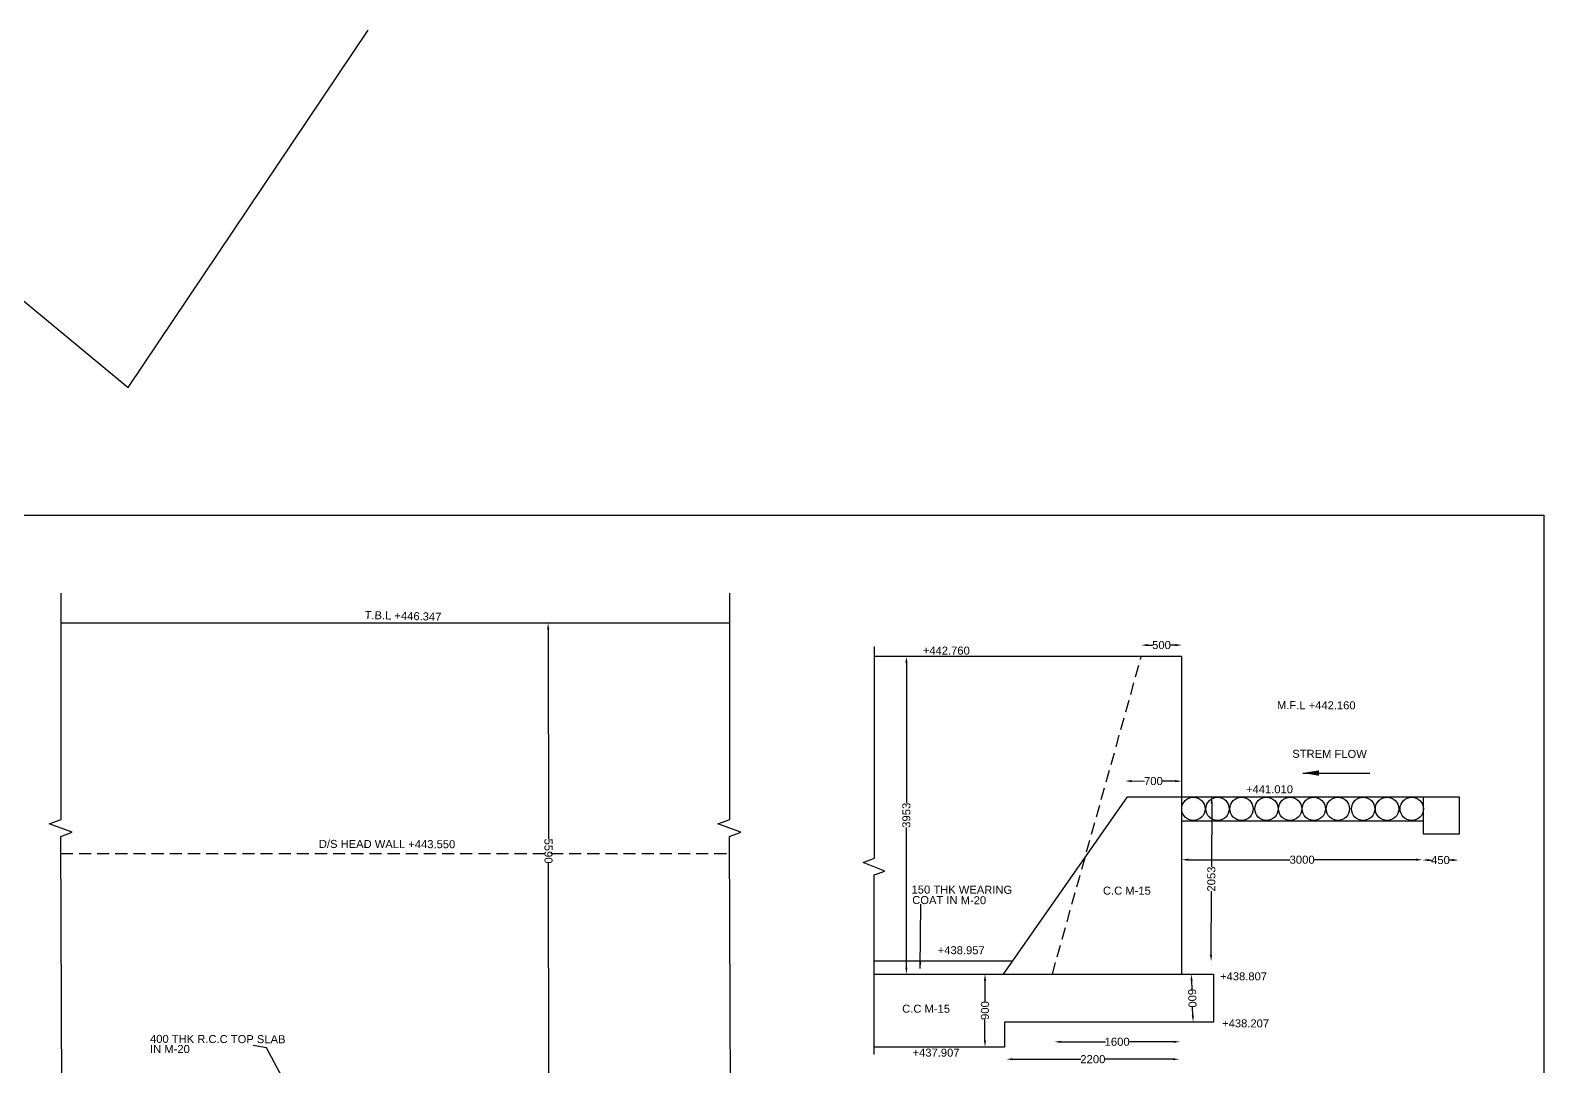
# Model space of a CAD drawing. Header units: millimetres. Extents: x 729 to 32268, y 961 to 25365.
# Drawn here: x 13508 to 32268, y 12521 to 25365 of the extents above; entities that cross this region are included whole.
import ezdxf

# ---------------------------------------------------------------- set-up
doc = ezdxf.new("R2010")
doc.units = ezdxf.units.MM
doc.header["$MEASUREMENT"] = 0
doc.linetypes.add('DASHED', pattern=[0.75, 0.5, -0.25])
for name, color, linetype in [('DIM', 7, 'Continuous'), ('DWG', 7, 'Continuous'), ('TXT', 7, 'Continuous')]:
    doc.layers.add(name, color=color, linetype=linetype)
doc.styles.get("Standard").update_dxf_attribs({"font": 'arial.ttf'})
doc.dimstyles.new('Civil', dxfattribs={"dimtxt": 100, "dimasz": 80, "dimexe": 0.1, "dimexo": 0.0625, "dimgap": 0.09, "dimtad": 0, "dimdec": 0, "dimzin": 12, "dimdsep": 46, "dimtxsty": 'Standard', "dimcen": 0.1, "dimse1": 1, "dimse2": 1, "dimaunit": 1, "dimadec": 5, "dimazin": 2, "dimtfac": 1, "dimtdec": 0, "dimtofl": 0, "dimtmove": 0, "dimatfit": 3, "dimfxl": 1, "dimfrac": 1, "dimtolj": 1, "dimtzin": 0, "dimarcsym": 0})

# ---------------------------------------------------------------- blocks, each defined once
blk = doc.blocks.new('*D11')
at = {"layer": 'Defpoints', "color": 0, "transparency": 16777216}
for p in [(19924, 18022), (19932, 12366), (19935, 12366)]:
    blk.add_point(p, dxfattribs=at)
at = {"layer": 'DIM', "color": 0, "lineweight": -2, "transparency": 16777216}
for p, q in [((19928, 17942), (19931, 15344)), ((19935, 12446), (19931, 15045))]:
    blk.add_line(p, q, dxfattribs=at)
at = {"layer": 'DIM', "color": 0, "transparency": 16777216}
for points in [[(19941, 17942), (19914, 17942), (19927, 18022)], [(19948, 12446), (19922, 12446), (19935, 12366)]]:
    blk.add_solid(points, dxfattribs=at)
at = {"layer": 'DIM', "color": 0, "transparency": 16777216, "insert": (19931, 15194), "char_height": 100, "attachment_point": 5, "rotation": 270.076}
blk.add_mtext('\\A1;5590', dxfattribs=at)
blk = doc.blocks.new('*D19')
at = {"layer": 'Defpoints', "color": 0, "transparency": 16777216}
for p in [(25364, 13668), (25342, 12766), (25364, 12766)]:
    blk.add_point(p, dxfattribs=at)
at = {"layer": 'DIM', "color": 0, "lineweight": -2, "transparency": 16777216}
for p, q in [((25342, 13588), (25342, 13327)), ((25342, 12846), (25342, 13106))]:
    blk.add_line(p, q, dxfattribs=at)
at = {"layer": 'DIM', "color": 0, "transparency": 16777216}
for points in [[(25329, 13588), (25356, 13588), (25342, 13668)], [(25329, 12846), (25356, 12846), (25342, 12766)]]:
    blk.add_solid(points, dxfattribs=at)
at = {"layer": 'DIM', "color": 0, "transparency": 16777216, "insert": (25342, 13217), "char_height": 100, "attachment_point": 5, "rotation": 90}
blk.add_mtext('\\A1;900', dxfattribs=at)
blk = doc.blocks.new('*D20')
at = {"layer": 'Defpoints', "color": 0, "transparency": 16777216}
for p in [(26202, 12830), (27759, 12830), (27759, 12830)]:
    blk.add_point(p, dxfattribs=at)
at = {"layer": 'DIM', "color": 0, "lineweight": -2, "transparency": 16777216}
for p, q in [((26282, 12830), (26836, 12830)), ((27679, 12830), (27125, 12830))]:
    blk.add_line(p, q, dxfattribs=at)
at = {"layer": 'DIM', "color": 0, "transparency": 16777216}
for points in [[(26282, 12843), (26282, 12816), (26202, 12830)], [(27679, 12843), (27679, 12816), (27759, 12830)]]:
    blk.add_solid(points, dxfattribs=at)
at = {"layer": 'DIM', "color": 0, "transparency": 16777216, "insert": (26980, 12830), "char_height": 100, "attachment_point": 5}
blk.add_mtext('\\A1;1600', dxfattribs=at)
blk = doc.blocks.new('*D21')
at = {"layer": 'Defpoints', "color": 0, "transparency": 16777216}
for p in [(25606, 12618), (27752, 12618), (27752, 12614)]:
    blk.add_point(p, dxfattribs=at)
at = {"layer": 'DIM', "color": 0, "lineweight": -2, "transparency": 16777216}
for p, q in [((25686, 12614), (26529, 12614)), ((27672, 12614), (26829, 12614))]:
    blk.add_line(p, q, dxfattribs=at)
at = {"layer": 'DIM', "color": 0, "transparency": 16777216}
for points in [[(25686, 12627), (25686, 12601), (25606, 12614)], [(27672, 12627), (27672, 12601), (27752, 12614)]]:
    blk.add_solid(points, dxfattribs=at)
at = {"layer": 'DIM', "color": 0, "transparency": 16777216, "insert": (26679, 12614), "char_height": 100, "attachment_point": 5}
blk.add_mtext('\\A1;2200', dxfattribs=at)
blk = doc.blocks.new('*D22')
at = {"layer": 'Defpoints', "color": 0, "transparency": 16777216}
for p in [(27898, 13668), (27920, 13072), (27922, 13073)]:
    blk.add_point(p, dxfattribs=at)
at = {"layer": 'DIM', "color": 0, "lineweight": -2, "transparency": 16777216}
for p, q in [((27903, 13588), (27907, 13481)), ((27919, 13153), (27915, 13260))]:
    blk.add_line(p, q, dxfattribs=at)
at = {"layer": 'DIM', "color": 0, "transparency": 16777216}
for points in [[(27916, 13589), (27889, 13588), (27900, 13668)], [(27932, 13153), (27906, 13152), (27922, 13073)]]:
    blk.add_solid(points, dxfattribs=at)
at = {"layer": 'DIM', "color": 0, "transparency": 16777216, "insert": (27911, 13370), "char_height": 100, "attachment_point": 5, "rotation": 272.1638}
blk.add_mtext('\\A1;600', dxfattribs=at)
blk = doc.blocks.new('*D23')
at = {"layer": 'Defpoints', "color": 0, "transparency": 16777216}
for p in [(27080, 16071), (27781, 16069), (27781, 16060)]:
    blk.add_point(p, dxfattribs=at)
at = {"layer": 'DIM', "color": 0, "lineweight": -2, "transparency": 16777216}
for p, q in [((27159, 16062), (27320, 16061)), ((27701, 16060), (27540, 16061))]:
    blk.add_line(p, q, dxfattribs=at)
at = {"layer": 'DIM', "color": 0, "transparency": 16777216}
for points in [[(27160, 16075), (27159, 16048), (27079, 16062)], [(27701, 16074), (27701, 16047), (27781, 16060)]]:
    blk.add_solid(points, dxfattribs=at)
at = {"layer": 'DIM', "color": 0, "transparency": 16777216, "insert": (27430, 16061), "char_height": 100, "attachment_point": 5, "rotation": 359.8366}
blk.add_mtext('\\A1;700', dxfattribs=at)
blk = doc.blocks.new('*D24')
at = {"layer": 'Defpoints', "color": 0, "transparency": 16777216}
for p in [(27781, 15102), (30765, 15102), (30765, 15086)]:
    blk.add_point(p, dxfattribs=at)
at = {"layer": 'DIM', "color": 0, "lineweight": -2, "transparency": 16777216}
for p, q in [((27861, 15086), (29124, 15086)), ((30685, 15086), (29422, 15086))]:
    blk.add_line(p, q, dxfattribs=at)
at = {"layer": 'DIM', "color": 0, "transparency": 16777216}
for points in [[(27861, 15100), (27861, 15073), (27781, 15086)], [(30685, 15100), (30685, 15073), (30765, 15086)]]:
    blk.add_solid(points, dxfattribs=at)
at = {"layer": 'DIM', "color": 0, "transparency": 16777216, "insert": (29273, 15086), "char_height": 100, "attachment_point": 5}
blk.add_mtext('\\A1;3000', dxfattribs=at)
blk = doc.blocks.new('*D25')
at = {"layer": 'Defpoints', "color": 0, "transparency": 16777216}
for p in [(30765, 15086), (31212, 15086), (31212, 15082)]:
    blk.add_point(p, dxfattribs=at)
at = {"layer": 'DIM', "color": 0, "lineweight": -2, "transparency": 16777216}
for p, q in [((30845, 15082), (30876, 15082)), ((31132, 15082), (31101, 15082))]:
    blk.add_line(p, q, dxfattribs=at)
at = {"layer": 'DIM', "color": 0, "transparency": 16777216}
for points in [[(30845, 15096), (30845, 15069), (30765, 15082)], [(31132, 15096), (31132, 15069), (31212, 15082)]]:
    blk.add_solid(points, dxfattribs=at)
at = {"layer": 'DIM', "color": 0, "transparency": 16777216, "insert": (30988, 15082), "char_height": 100, "attachment_point": 5}
blk.add_mtext('\\A1;450', dxfattribs=at)
blk = doc.blocks.new('*D26')
at = {"layer": 'Defpoints', "color": 0, "transparency": 16777216}
for p in [(28140, 15867), (28152, 15867), (28132, 13828)]:
    blk.add_point(p, dxfattribs=at)
at = {"layer": 'DIM', "color": 0, "lineweight": -2, "transparency": 16777216}
for p, q in [((28152, 15787), (28149, 14997)), ((28144, 13907), (28148, 14697))]:
    blk.add_line(p, q, dxfattribs=at)
at = {"layer": 'DIM', "color": 0, "transparency": 16777216}
for points in [[(28139, 15787), (28165, 15787), (28152, 15867)], [(28131, 13908), (28158, 13907), (28144, 13827)]]:
    blk.add_solid(points, dxfattribs=at)
at = {"layer": 'DIM', "color": 0, "transparency": 16777216, "insert": (28148, 14847), "char_height": 100, "attachment_point": 5, "rotation": 89.7753}
blk.add_mtext('\\A1;2053', dxfattribs=at)
blk = doc.blocks.new('*D27')
at = {"layer": 'Defpoints', "color": 0, "transparency": 16777216}
for p in [(27781, 17746), (27280, 17606), (27781, 17606)]:
    blk.add_point(p, dxfattribs=at)
at = {"layer": 'DIM', "color": 0, "lineweight": -2, "transparency": 16777216}
for p, q in [((27360, 17746), (27420, 17746)), ((27701, 17746), (27641, 17746))]:
    blk.add_line(p, q, dxfattribs=at)
at = {"layer": 'DIM', "color": 0, "transparency": 16777216}
for points in [[(27360, 17760), (27360, 17733), (27280, 17746)], [(27701, 17760), (27701, 17733), (27781, 17746)]]:
    blk.add_solid(points, dxfattribs=at)
at = {"layer": 'DIM', "color": 0, "transparency": 16777216, "insert": (27530, 17746), "char_height": 100, "attachment_point": 5}
blk.add_mtext('\\A1;500', dxfattribs=at)
blk = doc.blocks.new('*D60')
at = {"color": 0, "lineweight": -2, "transparency": 16777216}
for p, q in [((24368, 17526), (24368, 15786)), ((24368, 13748), (24368, 15487))]:
    blk.add_line(p, q, dxfattribs=at)
at = {"color": 0, "transparency": 16777216}
for points in [[(24355, 17526), (24381, 17526), (24368, 17606)], [(24355, 13748), (24381, 13748), (24368, 13668)]]:
    blk.add_solid(points, dxfattribs=at)
at = {"layer": 'Defpoints', "color": 0, "transparency": 16777216}
for p in [(24286, 17606), (24368, 17606), (24286, 13668)]:
    blk.add_point(p, dxfattribs=at)
at = {"color": 0, "transparency": 16777216, "insert": (24368, 15637), "char_height": 100, "attachment_point": 5, "rotation": 90}
blk.add_mtext('\\A1;3953', dxfattribs=at)

msp = doc.modelspace()

# ---------------------------------------------------------------- linework, layer by layer
msp.add_lwpolyline([(13393.5, 22035.5), (14720, 20936.5), (17697, 25365)])
msp.add_lwpolyline([(32268, 989.6), (729, 989.6), (729, 19356.5), (32268, 19356.5)], close=True)
at = {"layer": 'DWG'}
for points in [[(13889.5, 15584), (13889.5, 18389.7)], [(22177.6, 15584), (22177.6, 18389.7)], [(13889.5, 18022.4), (22177.6, 18022.4)], [(23967.5, 12674.5), (23967.5, 14897.5), (24102, 14945), (23833.5, 15052.5), (23972.5, 15104.5), (23972.5, 17730)], [(27781, 13668), (27781, 17605.5), (23972.5, 17605.5)], [(25569.5, 13668), (27107, 15867), (31218, 15867), (31218, 15404), (30778, 15404), (30778, 15867)], [(13900.7, 12214.5), (13886, 15375), (14029, 15429.6), (13744.2, 15531.8), (13889.5, 15584)], [(22188.8, 12214.5), (22174.1, 15375), (22317, 15429.6), (22032.3, 15531.8), (22177.6, 15584)], [(27781, 15568.5), (30778, 15568.5)], [(25683.3, 13830.8), (23967.5, 13830.8)], [(23967.5, 13668), (28174, 13668), (28174, 13072.5), (25583, 13072.5), (25583, 12765.5), (23967.5, 12765.5)]]:
    msp.add_lwpolyline(points, dxfattribs=at)
at = {"layer": 'DWG', "linetype": 'DASHED', "ltscale": 300}
for points in [[(26177.5, 13668), (27280, 17605.5)], [(13887, 15162), (22175.1, 15162)]]:
    msp.add_lwpolyline(points, dxfattribs=at)
at = {"layer": 'DWG'}
for centre in [(27925.2, 15716.8), (28225.2, 15716.8), (28521.8, 15716.8), (28830.8, 15716.8), (29123.8, 15716.8), (29417.2, 15716.8), (29716.8, 15716.8), (30029.2, 15716.8), (30325.8, 15716.8), (30631.8, 15716.8)]:
    msp.add_circle(centre, 144.3, dxfattribs=at)

# ---------------------------------------------------------------- texts
at = {"layer": 'TXT'}
for s, height, rotation, p in [('T.B.L +446.347', 99.206, 358.5655, (17651.3, 18070.7)), (' +442.760', 99.21, 359.85107, (24533.4, 17629.7)), ('M.F.L +442.160', 99.206, 359.85107, (28961.3, 16952.6)), ('STREM FLOW', 99.21, 359.85107, (29150.9, 16349.7)), ('+441.010', 99.21, 359.85107, (28577.9, 15911.2)), ('D/S HEAD WALL +443.550', 99.206, 359.85107, (17084.9, 15233.2)), ('150 THK WEARING', 99.206, 359.85107, (24431.9, 14667.2)), ('COAT IN M-20', 99.206, 359.85107, (24440.4, 14537.2)), ('C.C M-15', 99.21, 359.85107, (26804.4, 14654.2)), ('+438.957', 99.21, 359.85107, (24756.4, 13916.2)), ('+438.807', 99.21, 359.85107, (28255.9, 13592.2)), ('C.C M-15', 99.21, 359.85107, (24315.4, 13191.2)), ('+438.207', 99.21, 359.85107, (28281.4, 13009.7)), ('400 THK R.C.C TOP SLAB', 99.206, 359.85107, (14992.4, 12816.7)), ('IN M-20', 99.21, 359.85107, (14992.4, 12692.2)), ('+437.907', 99.21, 359.85107, (24444.4, 12647.2))]:
    msp.add_text(s, height=height, rotation=rotation, dxfattribs=at).set_placement(p)

# ---------------------------------------------------------------- dimensions: what is measured, and where the dimension line sits
dim = msp.add_linear_dim(base=(24368, 17605.5), p1=(24285.5, 13668), p2=(24285.5, 17605.5), angle=90, text='3953', dimstyle='Civil')
dim.commit()
dim.dimension.update_dxf_attribs({"geometry": '*D60', "text_midpoint": (24368, 15636.8)})
at = {"layer": 'DIM'}
for p1, p2, distance, text, picture, middle in [((19924, 18022.4), (19931.5, 12366.3), 3.5, '5590', '*D11', (19931.2, 15194.3)), ((27280, 17605.5), (27781, 17605.5), 141, '500', '*D27', (27530.5, 17746.5)), ((27079.5, 16071), (27781, 16069), -9, '700', '*D23', (27430.2, 16061)), ((28132.5, 13827.5), (28140.5, 15867), -11.7, '2053', '*D26', (28148.2, 14847.2)), ((27781, 15101.5), (30765, 15101.5), -15, '3000', '*D24', (29273, 15086.5)), ((30765, 15086.5), (31211.5, 15086.5), -4, '450', '*D25', (30988.2, 15082.5)), ((25364, 13668), (25364, 12765.5), -21.5, '900', '*D19', (25342.5, 13216.8)), ((27897.5, 13668), (27920, 13072.5), 2.1, '600', '*D22', (27910.9, 13370.3)), ((26201.5, 12829.5), (27759, 12829.5), 0, '1600', '*D20', (26980.2, 12829.5)), ((25606, 12617.5), (27752.5, 12617.5), -3.5, '2200', '*D21', (26679.2, 12614))]:
    dim = msp.add_aligned_dim(p1=p1, p2=p2, distance=distance, text=text, dimstyle='Civil', dxfattribs=at)
    dim.commit()
    dim.dimension.update_dxf_attribs({"geometry": picture, "text_midpoint": middle})

# ---------------------------------------------------------------- leaders
msp.add_leader([(24539.5, 13739.5), (24547.5, 14537.2)], dimstyle='Civil', override={"dimgap": 0.09, "dimtad": 0})
for points, override in [([(29280.5, 16160.5), (30111.5, 16160.5)], {"dimasz": 200, "dimgap": 0.09, "dimtad": 0}), ([(16723, 12221), (16438, 12754), (16272, 12786)], {"dimgap": 0.09, "dimtad": 0})]:
    msp.add_leader(points, dimstyle='Civil', override=override, dxfattribs=at)

doc.saveas('drawing.dxf')
